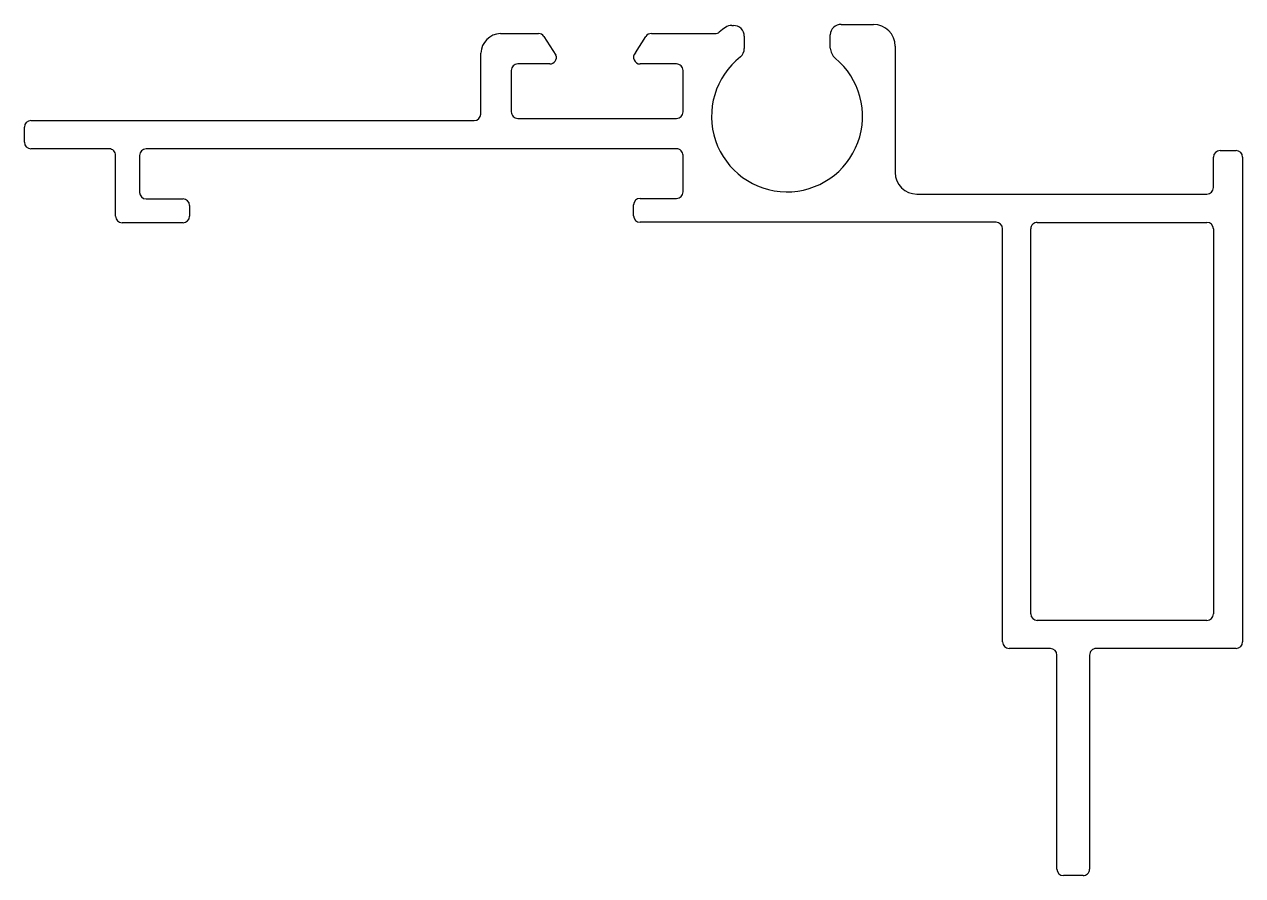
# Model space of a CAD drawing. Extents: x 870.2 to 926.2, y 441.9 to 481.
import ezdxf

# ---------------------------------------------------------------- set-up
doc = ezdxf.new("R2010")
doc.units = 0
doc.layers.get('0').update_dxf_attribs({"linetype": 'CONTINUOUS'})

msp = doc.modelspace()

# ---------------------------------------------------------------- linework, layer by layer
at = {"color": 0}
for p, q in [((902.706, 480.951), (902.784, 480.951)), ((907.738, 481), (909.222, 481)), ((892.064, 480.58), (893.817, 480.581)), ((894.069, 480.443), (894.621, 479.586)), ((898.276, 479.693), (898.759, 480.443)), ((899.011, 480.581), (901.946, 480.581)), ((903.284, 480.451), (903.284, 479.887)), ((907.238, 479.909), (907.239, 480.522)), ((910.222, 480), (910.222, 474.198)), ((891.164, 476.88), (891.164, 479.68)), ((892.566, 478.881), (892.565, 476.981)), ((894.34, 479.181), (892.866, 479.18)), ((900.164, 479.181), (898.488, 479.181)), ((900.464, 476.981), (900.464, 478.881)), ((870.464, 476.579), (890.864, 476.58)), ((892.865, 476.68), (900.164, 476.681)), ((870.164, 475.579), (870.164, 476.279)), ((874.064, 475.279), (870.464, 475.279)), ((900.164, 475.281), (875.764, 475.279)), ((874.364, 472.179), (874.364, 474.979)), ((875.464, 474.979), (875.464, 473.279)), ((900.464, 473.302), (900.464, 474.981)), ((924.868, 473.498), (924.868, 474.898)), ((925.168, 475.198), (925.909, 475.198)), ((926.209, 474.898), (926.209, 452.61)), ((911.222, 473.198), (924.568, 473.198)), ((875.764, 472.979), (877.464, 472.979)), ((877.764, 472.679), (877.764, 472.179)), ((898.188, 472.202), (898.188, 472.702)), ((898.488, 473.002), (900.164, 473.002)), ((914.864, 471.901), (898.488, 471.902)), ((916.764, 471.9), (924.569, 471.898)), ((877.464, 471.879), (874.664, 471.879)), ((915.166, 452.61), (915.164, 471.601)), ((916.464, 453.898), (916.464, 471.6)), ((924.869, 471.598), (924.868, 453.898)), ((924.568, 453.598), (916.764, 453.598)), ((917.367, 452.31), (915.466, 452.31)), ((925.909, 452.31), (919.467, 452.31)), ((917.667, 442.17), (917.667, 452.01)), ((919.167, 452.01), (919.167, 442.17)), ((918.867, 441.87), (917.967, 441.87))]:
    msp.add_line(p, q, dxfattribs=at)
for centre, radius, start, end in [((902.706, 480.451), 0.5, 90, 124.6921), ((902.784, 480.451), 0.5, 0, 90), ((907.738, 480.501), 0.499, 89.9633, 177.5956), ((909.222, 480), 1, 360, 90), ((892.117, 479.627), 0.955, 93.1997, 176.8074), ((893.817, 480.281), 0.3, 32.7632, 90.0035), ((899.011, 480.281), 0.3, 90.0014, 147.2439), ((901.946, 480.881), 0.3, 270, 308.8077), ((905.267, 476.751), 5, 124.6921, 128.8077), ((902.784, 479.887), 0.5, 310.3553, 0), ((907.894, 479.945), 0.656, 183.0747, 229.1744), ((894.34, 479.481), 0.3, 270.0035, 20.5229), ((898.488, 479.481), 0.3, 134.9349, 270.0722), ((905.25, 476.773), 3.473, 128.0986, 50.3826), ((892.866, 478.88), 0.3, 90.0035, 179.9535), ((900.164, 478.881), 0.3, 0.0035, 90.0035), ((892.865, 476.98), 0.3, 179.9535, 270.0035), ((900.164, 476.981), 0.3, 270.0035, 0.0035), ((870.464, 476.279), 0.3, 90.0035, 180.0035), ((890.864, 476.88), 0.3, 270.0035, 0.0035), ((870.464, 475.579), 0.3, 180.0035, 270.0035), ((874.064, 474.979), 0.3, 0, 90.0035), ((875.764, 474.979), 0.3, 90.0035, 180), ((900.164, 474.981), 0.3, 0, 90.0035), ((925.168, 474.898), 0.3, 90, 180), ((925.909, 474.898), 0.3, 0, 90), ((911.222, 474.198), 1, 180, 270), ((875.764, 473.279), 0.3, 180, 270), ((900.164, 473.302), 0.3, 270, 0), ((924.568, 473.498), 0.3, 270, 0), ((877.464, 472.679), 0.3, 0, 90), ((898.488, 472.702), 0.3, 90, 180), ((874.664, 472.179), 0.3, 180, 270), ((877.464, 472.179), 0.3, 270, 360), ((898.488, 472.202), 0.3, 180, 269.997), ((914.864, 471.601), 0.3, 0.0059, 89.9968), ((916.764, 471.6), 0.3, 89.9871, 180), ((924.569, 471.598), 0.3, 359.9966, 89.9871), ((916.764, 453.898), 0.3, 180, 270), ((924.568, 453.898), 0.3, 270, 359.9966), ((915.466, 452.61), 0.3, 180.0059, 270), ((917.367, 452.01), 0.3, 0.0009, 90), ((919.467, 452.01), 0.3, 90, 180.0009), ((925.909, 452.61), 0.3, 270, 0), ((917.967, 442.17), 0.3, 180.0009, 270), ((918.867, 442.17), 0.3, 270, 0.0009)]:
    msp.add_arc(centre, radius, start, end, dxfattribs=at)

doc.saveas('drawing.dxf')
